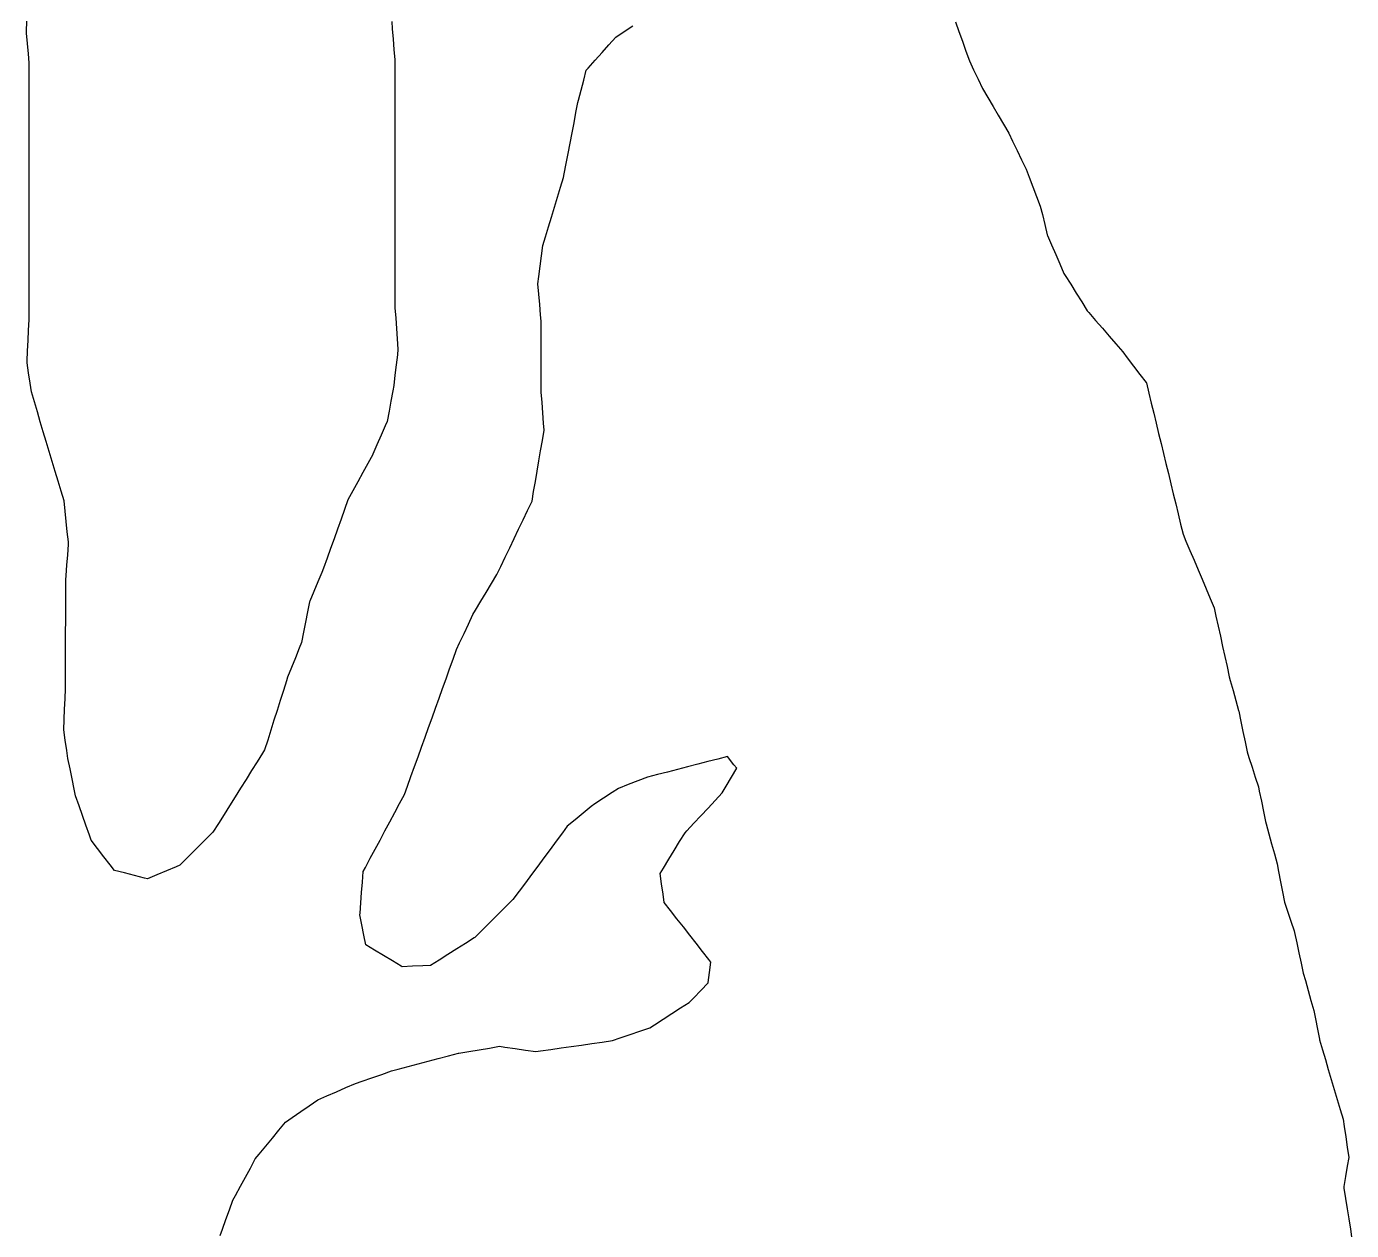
# Model space of a CAD drawing. Header units: millimetres. Extents: x 230 to 3347, y 514 to 5196.
# Drawn here: x 1541.2 to 1669, y 1534.5 to 1650.6 of the extents above; entities that cross this region are included whole.
import ezdxf

# ---------------------------------------------------------------- set-up
doc = ezdxf.new("R2010")
doc.units = ezdxf.units.MM
doc.layers.add('ALL_HOLES', color=1, linetype='Continuous')
doc.layers.add('OUTLINE_ISLAND_01_HOLE_17', color=1, linetype='Continuous')

msp = doc.modelspace()

# ---------------------------------------------------------------- linework, layer by layer
at = {"layer": 'ALL_HOLES'}
for points in [[(1576.4133, 1651.0907), (1576.4693, 1650.3916), (1576.5491, 1649.3947), (1576.6289, 1648.3979), (1576.7087, 1647.4011), (1576.7091, 1646.5363), (1576.7095, 1645.5363), (1576.71, 1644.5363), (1576.7104, 1643.5363), (1576.7108, 1642.5363), (1576.7113, 1641.5363), (1576.7117, 1640.5363), (1576.7121, 1639.5363), (1576.7126, 1638.5363), (1576.713, 1637.5363), (1576.7134, 1636.5363), (1576.7139, 1635.5363), (1576.7143, 1634.5363), (1576.7147, 1633.5363), (1576.7152, 1632.5363), (1576.7156, 1631.5363), (1576.7161, 1630.5363), (1576.7165, 1629.5363), (1576.7169, 1628.5363), (1576.7174, 1627.5363), (1576.7178, 1626.5363), (1576.7182, 1625.5363), (1576.7187, 1624.5363), (1576.7191, 1623.5363), (1576.722, 1623.4978), (1576.7967, 1622.5006), (1576.8715, 1621.5034), (1576.9462, 1620.5062), (1577.0209, 1619.509), (1576.9582, 1618.9753), (1576.8413, 1617.9822), (1576.7245, 1616.989), (1576.6076, 1615.9959), (1576.5144, 1615.4832), (1576.3355, 1614.4993), (1576.1565, 1613.5154), (1575.9776, 1612.5316), (1575.7963, 1612.1169), (1575.3957, 1611.2006), (1574.9952, 1610.2844), (1574.5946, 1609.3681), (1574.5874, 1609.355), (1574.1095, 1608.4766), (1573.6316, 1607.5982), (1573.1537, 1606.7198), (1572.6758, 1605.8413), (1572.1979, 1604.9629), (1571.8705, 1604.0479), (1571.5336, 1603.1063), (1571.1967, 1602.1648), (1570.8598, 1601.2232), (1570.523, 1600.2817), (1570.1861, 1599.3402), (1569.8492, 1598.3986), (1569.6739, 1597.9809), (1569.287, 1597.0587), (1568.9002, 1596.1366), (1568.5133, 1595.2145), (1568.4999, 1595.1465), (1568.3066, 1594.1654), (1568.1133, 1593.1842), (1567.92, 1592.2031), (1567.7267, 1591.2219), (1567.5015, 1590.6665), (1567.1258, 1589.7397), (1566.7502, 1588.813), (1566.3745, 1587.8862), (1566.263, 1587.5342), (1565.9609, 1586.5809), (1565.6589, 1585.6276), (1565.3568, 1584.6744), (1565.0548, 1583.7211), (1564.7527, 1582.7678), (1564.4507, 1581.8145), (1564.1486, 1580.8612), (1563.9596, 1580.56), (1563.4281, 1579.7129), (1562.8966, 1578.8659), (1562.3651, 1578.0188), (1561.8336, 1577.1717), (1561.3021, 1576.3247), (1560.7706, 1575.4776), (1560.2391, 1574.6306), (1559.7076, 1573.7835), (1559.1761, 1572.9365), (1558.8158, 1572.5774), (1558.1074, 1571.8716), (1557.399, 1571.1657), (1556.6906, 1570.4599), (1555.9823, 1569.7541), (1555.616, 1569.5992), (1554.6949, 1569.2098), (1553.7739, 1568.8203), (1552.8528, 1568.4309), (1552.5747, 1568.502), (1551.6059, 1568.7497), (1550.6371, 1568.9974), (1549.6682, 1569.2452), (1549.2655, 1569.7704), (1548.657, 1570.564), (1548.0486, 1571.3576), (1547.4401, 1572.1512), (1547.2607, 1572.6551), (1546.9252, 1573.5972), (1546.5898, 1574.5392), (1546.2544, 1575.4813), (1545.9189, 1576.4233), (1545.7823, 1577.0952), (1545.583, 1578.0752), (1545.3838, 1579.0551), (1545.1845, 1580.035), (1545.0711, 1580.8106), (1544.9264, 1581.8001), (1544.7816, 1582.7896), (1544.7818, 1582.7944), (1544.8243, 1583.7935), (1544.8669, 1584.7926), (1544.9094, 1585.7917), (1544.9519, 1586.7908), (1544.9528, 1587.2794), (1544.9548, 1588.2794), (1544.9567, 1589.2794), (1544.9587, 1590.2794), (1544.9607, 1591.2794), (1544.9626, 1592.2794), (1544.9646, 1593.2794), (1544.9665, 1594.2794), (1544.9685, 1595.2794), (1544.9705, 1596.2794), (1544.9724, 1597.2794), (1545.0046, 1597.6739), (1545.0859, 1598.6706), (1545.1672, 1599.6673), (1545.2485, 1600.664), (1545.2227, 1600.9131), (1545.1196, 1601.9078), (1545.0166, 1602.9025), (1544.9135, 1603.8971), (1544.8104, 1604.8918), (1544.5359, 1605.8048), (1544.2479, 1606.7624), (1543.9599, 1607.7201), (1543.6719, 1608.6777), (1543.3839, 1609.6353), (1543.096, 1610.593), (1542.808, 1611.5506), (1542.52, 1612.5083), (1542.232, 1613.4659), (1541.9441, 1614.4235), (1541.6561, 1615.3812), (1541.5302, 1616.2265), (1541.383, 1617.2156), (1541.2357, 1618.2047), (1541.2428, 1618.3525), (1541.2909, 1619.3513), (1541.3391, 1620.3501), (1541.3872, 1621.349), (1541.4353, 1622.3478), (1541.4356, 1623.1205), (1541.4361, 1624.1205), (1541.4365, 1625.1205), (1541.4369, 1626.1205), (1541.4374, 1627.1205), (1541.4378, 1628.1205), (1541.4383, 1629.1205), (1541.4387, 1630.1205), (1541.4391, 1631.1205), (1541.4396, 1632.1205), (1541.44, 1633.1205), (1541.4405, 1634.1205), (1541.4409, 1635.1205), (1541.4413, 1636.1205), (1541.4418, 1637.1205), (1541.4422, 1638.1205), (1541.4427, 1639.1205), (1541.4431, 1640.1205), (1541.4435, 1641.1205), (1541.444, 1642.1205), (1541.4444, 1643.1205), (1541.4448, 1644.1205), (1541.4453, 1645.1205), (1541.4457, 1646.1205), (1541.4462, 1647.1205), (1541.3684, 1647.971), (1541.2773, 1648.9669), (1541.1862, 1649.9627), (1541.1897, 1650.1283), (1541.2108, 1651.1281)], [(1559.8646, 1534.0367), (1560.0821, 1534.6392), (1560.4218, 1535.5797), (1560.7614, 1536.5203), (1561.1011, 1537.4608), (1561.3461, 1537.9116), (1561.8237, 1538.7902), (1562.3013, 1539.6687), (1562.7788, 1540.5473), (1563.2564, 1541.4259), (1563.6336, 1541.8856), (1564.268, 1542.6586), (1564.9024, 1543.4316), (1565.5368, 1544.2047), (1566.1711, 1544.9777), (1566.8198, 1545.4254), (1567.6428, 1545.9934), (1568.4658, 1546.5614), (1569.2888, 1547.1295), (1570.1604, 1547.5107), (1571.0766, 1547.9114), (1571.9928, 1548.3122), (1572.909, 1548.7129), (1573.5627, 1548.9359), (1574.5092, 1549.2587), (1575.4557, 1549.5816), (1576.4021, 1549.9044), (1577.0445, 1550.0748), (1578.0111, 1550.3313), (1578.9777, 1550.5877), (1579.9442, 1550.8441), (1580.9108, 1551.1005), (1581.8773, 1551.357), (1582.8439, 1551.6134), (1582.8809, 1551.6196), (1583.867, 1551.7857), (1584.8531, 1551.9518), (1585.8392, 1552.1179), (1586.8253, 1552.284), (1587.3367, 1552.2084), (1588.326, 1552.0622), (1589.3152, 1551.916), (1590.3045, 1551.7698), (1590.7695, 1551.8372), (1591.7592, 1551.9806), (1592.7489, 1552.124), (1593.7385, 1552.2674), (1594.7282, 1552.4108), (1595.7179, 1552.5542), (1596.7075, 1552.6976), (1597.6972, 1552.841), (1598.466, 1553.1013), (1599.4132, 1553.4219), (1600.3604, 1553.7426), (1601.3076, 1554.0632), (1601.7582, 1554.354), (1602.5984, 1554.8962), (1603.4387, 1555.4384), (1604.2789, 1555.9806), (1605.1192, 1556.5228), (1605.5498, 1556.9626), (1606.2494, 1557.6772), (1606.949, 1558.3917), (1606.953, 1558.4241), (1607.078, 1559.4162), (1607.203, 1560.4084), (1607.0153, 1560.6481), (1606.3989, 1561.4356), (1605.7825, 1562.223), (1605.1661, 1563.0104), (1604.5497, 1563.7978), (1603.9333, 1564.5853), (1603.3169, 1565.3727), (1602.7005, 1566.1601), (1602.5859, 1566.9674), (1602.4454, 1567.9575), (1602.3049, 1568.9476), (1602.6257, 1569.4721), (1603.1474, 1570.3252), (1603.6692, 1571.1783), (1604.1909, 1572.0314), (1604.7126, 1572.8845), (1604.8806, 1573.0637), (1605.5645, 1573.7932), (1606.2485, 1574.5227), (1606.9325, 1575.2523), (1607.6164, 1575.9818), (1608.3004, 1576.7113), (1608.6836, 1577.3658), (1609.1889, 1578.2288), (1609.6942, 1579.0917), (1609.4253, 1579.4398), (1608.8138, 1580.2311), (1607.865, 1579.9859), (1606.8968, 1579.7357), (1605.9286, 1579.4855), (1604.9604, 1579.2353), (1603.9922, 1578.9852), (1603.024, 1578.735), (1602.0558, 1578.4848), (1601.0876, 1578.2346), (1600.1676, 1577.8773), (1599.2354, 1577.5153), (1598.3032, 1577.1532), (1597.6887, 1576.7591), (1596.847, 1576.2192), (1596.0052, 1575.6793), (1595.6668, 1575.4014), (1594.8939, 1574.7669), (1594.121, 1574.1323), (1593.3481, 1573.4977), (1592.8815, 1572.8688), (1592.2856, 1572.0658), (1591.6897, 1571.2627), (1591.0938, 1570.4596), (1590.4979, 1569.6566), (1589.902, 1568.8535), (1589.3061, 1568.0505), (1588.7102, 1567.2474), (1588.1143, 1566.4443), (1587.973, 1566.3031), (1587.2658, 1565.5962), (1586.5585, 1564.8892), (1585.8512, 1564.1823), (1585.1439, 1563.4753), (1584.4367, 1562.7684), (1584.3829, 1562.7346), (1583.5364, 1562.2023), (1582.6898, 1561.67), (1581.8433, 1561.1377), (1580.9967, 1560.6054), (1580.1502, 1560.0731), (1579.4332, 1560.0432), (1578.4341, 1560.0014), (1577.435, 1559.9597), (1577.3356, 1560.0194), (1576.4786, 1560.5346), (1575.6215, 1561.0499), (1574.7645, 1561.5651), (1573.9074, 1562.0803), (1573.7282, 1563.0128), (1573.5395, 1563.9948), (1573.3508, 1564.9768), (1573.3626, 1565.1364), (1573.436, 1566.1337), (1573.5095, 1567.131), (1573.5829, 1568.1283), (1573.6564, 1569.1256), (1573.8734, 1569.5304), (1574.3459, 1570.4117), (1574.8183, 1571.2931), (1575.2908, 1572.1744), (1575.7633, 1573.0557), (1576.2358, 1573.9371), (1576.7082, 1574.8184), (1577.1807, 1575.6998), (1577.6532, 1576.5811), (1577.9379, 1577.3746), (1578.2757, 1578.3158), (1578.6135, 1579.257), (1578.9513, 1580.1982), (1579.2891, 1581.1395), (1579.6269, 1582.0807), (1579.9646, 1583.0219), (1580.3024, 1583.9631), (1580.6402, 1584.9043), (1580.978, 1585.8456), (1581.3158, 1586.7868), (1581.6536, 1587.728), (1581.9914, 1588.6692), (1582.3292, 1589.6105), (1582.6669, 1590.5517), (1582.9658, 1591.1908), (1583.3894, 1592.0966), (1583.813, 1593.0025), (1584.2366, 1593.9083), (1584.4973, 1594.3414), (1585.0131, 1595.1981), (1585.5288, 1596.0549), (1586.0445, 1596.9116), (1586.5603, 1597.7684), (1586.9337, 1598.5492), (1587.3651, 1599.4514), (1587.7965, 1600.3535), (1588.228, 1601.2557), (1588.6594, 1602.1578), (1589.0908, 1603.06), (1589.5222, 1603.9621), (1589.9537, 1604.8643), (1590.1074, 1605.7693), (1590.2749, 1606.7552), (1590.4424, 1607.7411), (1590.6099, 1608.7269), (1590.7774, 1609.7128), (1590.945, 1610.6987), (1591.1125, 1611.6846), (1591.0618, 1612.3699), (1590.9881, 1613.3671), (1590.9143, 1614.3644), (1590.8406, 1615.3617), (1590.8392, 1616.2026), (1590.8376, 1617.2026), (1590.836, 1618.2026), (1590.8343, 1619.2026), (1590.8327, 1620.2026), (1590.8311, 1621.2026), (1590.8295, 1622.2026), (1590.7755, 1622.828), (1590.6895, 1623.8243), (1590.6036, 1624.8206), (1590.5176, 1625.8169), (1590.6066, 1626.5249), (1590.7313, 1627.5171), (1590.856, 1628.5093), (1590.9807, 1629.5015), (1591.2357, 1630.3341), (1591.5286, 1631.2902), (1591.8214, 1632.2464), (1592.1142, 1633.2026), (1592.4071, 1634.1587), (1592.6999, 1635.1149), (1592.9927, 1636.0711), (1593.0601, 1636.4233), (1593.2481, 1637.4055), (1593.436, 1638.3877), (1593.624, 1639.3699), (1593.8119, 1640.3521), (1593.9998, 1641.3342), (1594.1878, 1642.3164), (1594.3757, 1643.2986), (1594.4285, 1643.5015), (1594.6802, 1644.4693), (1594.932, 1645.4371), (1595.1837, 1646.4049), (1595.3724, 1646.6164), (1596.0383, 1647.3624), (1596.7042, 1648.1084), (1597.3701, 1648.8545), (1598.0361, 1649.6005), (1598.8479, 1650.1434), (1599.6792, 1650.6992)], [(1630.7871, 1651.0766), (1631.1237, 1650.135), (1631.4603, 1649.1933), (1631.797, 1648.2517), (1632.1336, 1647.3101), (1632.5426, 1646.4486), (1632.9714, 1645.5452), (1633.4003, 1644.6419), (1633.4006, 1644.6414), (1633.9085, 1643.78), (1634.4164, 1642.9185), (1634.9243, 1642.0571), (1635.4322, 1641.1957), (1635.9401, 1640.3343), (1636.3112, 1639.5612), (1636.7439, 1638.6596), (1637.1767, 1637.7581), (1637.6094, 1636.8566), (1637.9004, 1636.1019), (1638.2601, 1635.1688), (1638.6198, 1634.2358), (1638.9796, 1633.3027), (1639.1795, 1632.4831), (1639.4165, 1631.5116), (1639.6535, 1630.5401), (1639.6783, 1630.4822), (1640.0722, 1629.5631), (1640.4661, 1628.6439), (1640.86, 1627.7248), (1641.2539, 1626.8056), (1641.3787, 1626.6067), (1641.9099, 1625.7595), (1642.4412, 1624.9123), (1642.9725, 1624.0651), (1643.5038, 1623.2179), (1643.6611, 1623.0354), (1644.314, 1622.2779), (1644.9669, 1621.5204), (1645.6198, 1620.763), (1646.2727, 1620.0055), (1646.9256, 1619.2481), (1647.3731, 1618.6647), (1647.9819, 1617.8713), (1648.5906, 1617.078), (1649.1994, 1616.2846), (1649.208, 1616.2489), (1649.4439, 1615.2772), (1649.6797, 1614.3054), (1649.9156, 1613.3336), (1650.1515, 1612.3618), (1650.3873, 1611.39), (1650.6232, 1610.4182), (1650.859, 1609.4464), (1651.0949, 1608.4747), (1651.3308, 1607.5029), (1651.5666, 1606.5311), (1651.8025, 1605.5593), (1652.0383, 1604.5875), (1652.2742, 1603.6157), (1652.51, 1602.6439), (1652.7459, 1601.6721), (1653.0302, 1600.9984), (1653.4189, 1600.0771), (1653.8077, 1599.1557), (1654.1964, 1598.2344), (1654.5851, 1597.313), (1654.9739, 1596.3917), (1655.3626, 1595.4703), (1655.7514, 1594.549), (1655.9211, 1593.7766), (1656.1358, 1592.7999), (1656.3505, 1591.8232), (1656.5652, 1590.8465), (1656.7798, 1589.8699), (1656.9945, 1588.8932), (1657.2092, 1587.9165), (1657.3078, 1587.5594), (1657.5738, 1586.5954), (1657.8397, 1585.6314), (1658.1057, 1584.6674), (1658.1207, 1584.5955), (1658.3241, 1583.6164), (1658.5275, 1582.6373), (1658.7309, 1581.6582), (1658.9343, 1580.6792), (1659.1043, 1580.1472), (1659.4088, 1579.1946), (1659.7132, 1578.2421), (1660.0177, 1577.2896), (1660.0996, 1576.8965), (1660.3037, 1575.9176), (1660.5077, 1574.9386), (1660.7118, 1573.9596), (1660.7685, 1573.751), (1661.0309, 1572.7861), (1661.2933, 1571.8211), (1661.5557, 1570.8562), (1661.818, 1569.8912), (1661.9648, 1569.1399), (1662.1566, 1568.1585), (1662.3483, 1567.177), (1662.5401, 1566.1956), (1662.8358, 1565.3024), (1663.1502, 1564.3531), (1663.4645, 1563.4038), (1663.4992, 1563.2434), (1663.7106, 1562.266), (1663.922, 1561.2886), (1664.1334, 1560.3112), (1664.3448, 1559.3338), (1664.546, 1558.6183), (1664.8166, 1557.6556), (1665.0872, 1556.6929), (1665.3579, 1555.7302), (1665.5143, 1554.9267), (1665.7055, 1553.9451), (1665.8966, 1552.9636), (1665.91, 1552.9185), (1666.1939, 1551.9596), (1666.4778, 1551.0007), (1666.7617, 1550.0419), (1667.0456, 1549.083), (1667.3295, 1548.1242), (1667.6134, 1547.1653), (1667.8973, 1546.2065), (1668.1812, 1545.2476), (1668.2899, 1544.5417), (1668.442, 1543.5533), (1668.5941, 1542.565), (1668.7463, 1541.5766), (1668.5939, 1540.722), (1668.4185, 1539.7375), (1668.243, 1538.7531), (1668.2669, 1538.6023), (1668.4234, 1537.6146), (1668.5799, 1536.6269), (1668.7364, 1535.6393), (1668.893, 1534.6516), (1668.9979, 1533.9225)]]:
    msp.add_lwpolyline(points, dxfattribs=at)
at = {"layer": 'OUTLINE_ISLAND_01_HOLE_17'}
for points in [[(1576.4133, 1651.0907), (1576.4693, 1650.3916), (1576.5491, 1649.3947), (1576.6289, 1648.3979), (1576.7087, 1647.4011), (1576.7091, 1646.5363), (1576.7095, 1645.5363), (1576.71, 1644.5363), (1576.7104, 1643.5363), (1576.7108, 1642.5363), (1576.7113, 1641.5363), (1576.7117, 1640.5363), (1576.7121, 1639.5363), (1576.7126, 1638.5363), (1576.713, 1637.5363), (1576.7134, 1636.5363), (1576.7139, 1635.5363), (1576.7143, 1634.5363), (1576.7147, 1633.5363), (1576.7152, 1632.5363), (1576.7156, 1631.5363), (1576.7161, 1630.5363), (1576.7165, 1629.5363), (1576.7169, 1628.5363), (1576.7174, 1627.5363), (1576.7178, 1626.5363), (1576.7182, 1625.5363), (1576.7187, 1624.5363), (1576.7191, 1623.5363), (1576.722, 1623.4978), (1576.7967, 1622.5006), (1576.8715, 1621.5034), (1576.9462, 1620.5062), (1577.0209, 1619.509), (1576.9582, 1618.9753), (1576.8413, 1617.9822), (1576.7245, 1616.989), (1576.6076, 1615.9959), (1576.5144, 1615.4832), (1576.3355, 1614.4993), (1576.1565, 1613.5154), (1575.9776, 1612.5316), (1575.7963, 1612.1169), (1575.3957, 1611.2006), (1574.9952, 1610.2844), (1574.5946, 1609.3681), (1574.5874, 1609.355), (1574.1095, 1608.4766), (1573.6316, 1607.5982), (1573.1537, 1606.7198), (1572.6758, 1605.8413), (1572.1979, 1604.9629), (1571.8705, 1604.0479), (1571.5336, 1603.1063), (1571.1967, 1602.1648), (1570.8598, 1601.2232), (1570.523, 1600.2817), (1570.1861, 1599.3402), (1569.8492, 1598.3986), (1569.6739, 1597.9809), (1569.287, 1597.0587), (1568.9002, 1596.1366), (1568.5133, 1595.2145), (1568.4999, 1595.1465), (1568.3066, 1594.1654), (1568.1133, 1593.1842), (1567.92, 1592.2031), (1567.7267, 1591.2219), (1567.5015, 1590.6665), (1567.1258, 1589.7397), (1566.7502, 1588.813), (1566.3745, 1587.8862), (1566.263, 1587.5342), (1565.9609, 1586.5809), (1565.6589, 1585.6276), (1565.3568, 1584.6744), (1565.0548, 1583.7211), (1564.7527, 1582.7678), (1564.4507, 1581.8145), (1564.1486, 1580.8612), (1563.9596, 1580.56), (1563.4281, 1579.7129), (1562.8966, 1578.8659), (1562.3651, 1578.0188), (1561.8336, 1577.1717), (1561.3021, 1576.3247), (1560.7706, 1575.4776), (1560.2391, 1574.6306), (1559.7076, 1573.7835), (1559.1761, 1572.9365), (1558.8158, 1572.5774), (1558.1074, 1571.8716), (1557.399, 1571.1657), (1556.6906, 1570.4599), (1555.9823, 1569.7541), (1555.616, 1569.5992), (1554.6949, 1569.2098), (1553.7739, 1568.8203), (1552.8528, 1568.4309), (1552.5747, 1568.502), (1551.6059, 1568.7497), (1550.6371, 1568.9974), (1549.6682, 1569.2452), (1549.2655, 1569.7704), (1548.657, 1570.564), (1548.0486, 1571.3576), (1547.4401, 1572.1512), (1547.2607, 1572.6551), (1546.9252, 1573.5972), (1546.5898, 1574.5392), (1546.2544, 1575.4813), (1545.9189, 1576.4233), (1545.7823, 1577.0952), (1545.583, 1578.0752), (1545.3838, 1579.0551), (1545.1845, 1580.035), (1545.0711, 1580.8106), (1544.9264, 1581.8001), (1544.7816, 1582.7896), (1544.7818, 1582.7944), (1544.8243, 1583.7935), (1544.8669, 1584.7926), (1544.9094, 1585.7917), (1544.9519, 1586.7908), (1544.9528, 1587.2794), (1544.9548, 1588.2794), (1544.9567, 1589.2794), (1544.9587, 1590.2794), (1544.9607, 1591.2794), (1544.9626, 1592.2794), (1544.9646, 1593.2794), (1544.9665, 1594.2794), (1544.9685, 1595.2794), (1544.9705, 1596.2794), (1544.9724, 1597.2794), (1545.0046, 1597.6739), (1545.0859, 1598.6706), (1545.1672, 1599.6673), (1545.2485, 1600.664), (1545.2227, 1600.9131), (1545.1196, 1601.9078), (1545.0166, 1602.9025), (1544.9135, 1603.8971), (1544.8104, 1604.8918), (1544.5359, 1605.8048), (1544.2479, 1606.7624), (1543.9599, 1607.7201), (1543.6719, 1608.6777), (1543.3839, 1609.6353), (1543.096, 1610.593), (1542.808, 1611.5506), (1542.52, 1612.5083), (1542.232, 1613.4659), (1541.9441, 1614.4235), (1541.6561, 1615.3812), (1541.5302, 1616.2265), (1541.383, 1617.2156), (1541.2357, 1618.2047), (1541.2428, 1618.3525), (1541.2909, 1619.3513), (1541.3391, 1620.3501), (1541.3872, 1621.349), (1541.4353, 1622.3478), (1541.4356, 1623.1205), (1541.4361, 1624.1205), (1541.4365, 1625.1205), (1541.4369, 1626.1205), (1541.4374, 1627.1205), (1541.4378, 1628.1205), (1541.4383, 1629.1205), (1541.4387, 1630.1205), (1541.4391, 1631.1205), (1541.4396, 1632.1205), (1541.44, 1633.1205), (1541.4405, 1634.1205), (1541.4409, 1635.1205), (1541.4413, 1636.1205), (1541.4418, 1637.1205), (1541.4422, 1638.1205), (1541.4427, 1639.1205), (1541.4431, 1640.1205), (1541.4435, 1641.1205), (1541.444, 1642.1205), (1541.4444, 1643.1205), (1541.4448, 1644.1205), (1541.4453, 1645.1205), (1541.4457, 1646.1205), (1541.4462, 1647.1205), (1541.3684, 1647.971), (1541.2773, 1648.9669), (1541.1862, 1649.9627), (1541.1897, 1650.1283), (1541.2108, 1651.1281)], [(1559.8646, 1534.0367), (1560.0821, 1534.6392), (1560.4218, 1535.5797), (1560.7614, 1536.5203), (1561.1011, 1537.4608), (1561.3461, 1537.9116), (1561.8237, 1538.7902), (1562.3013, 1539.6687), (1562.7788, 1540.5473), (1563.2564, 1541.4259), (1563.6336, 1541.8856), (1564.268, 1542.6586), (1564.9024, 1543.4316), (1565.5368, 1544.2047), (1566.1711, 1544.9777), (1566.8198, 1545.4254), (1567.6428, 1545.9934), (1568.4658, 1546.5614), (1569.2888, 1547.1295), (1570.1604, 1547.5107), (1571.0766, 1547.9114), (1571.9928, 1548.3122), (1572.909, 1548.7129), (1573.5627, 1548.9359), (1574.5092, 1549.2587), (1575.4557, 1549.5816), (1576.4021, 1549.9044), (1577.0445, 1550.0748), (1578.0111, 1550.3313), (1578.9777, 1550.5877), (1579.9442, 1550.8441), (1580.9108, 1551.1005), (1581.8773, 1551.357), (1582.8439, 1551.6134), (1582.8809, 1551.6196), (1583.867, 1551.7857), (1584.8531, 1551.9518), (1585.8392, 1552.1179), (1586.8253, 1552.284), (1587.3367, 1552.2084), (1588.326, 1552.0622), (1589.3152, 1551.916), (1590.3045, 1551.7698), (1590.7695, 1551.8372), (1591.7592, 1551.9806), (1592.7489, 1552.124), (1593.7385, 1552.2674), (1594.7282, 1552.4108), (1595.7179, 1552.5542), (1596.7075, 1552.6976), (1597.6972, 1552.841), (1598.466, 1553.1013), (1599.4132, 1553.4219), (1600.3604, 1553.7426), (1601.3076, 1554.0632), (1601.7582, 1554.354), (1602.5984, 1554.8962), (1603.4387, 1555.4384), (1604.2789, 1555.9806), (1605.1192, 1556.5228), (1605.5498, 1556.9626), (1606.2494, 1557.6772), (1606.949, 1558.3917), (1606.953, 1558.4241), (1607.078, 1559.4162), (1607.203, 1560.4084), (1607.0153, 1560.6481), (1606.3989, 1561.4356), (1605.7825, 1562.223), (1605.1661, 1563.0104), (1604.5497, 1563.7978), (1603.9333, 1564.5853), (1603.3169, 1565.3727), (1602.7005, 1566.1601), (1602.5859, 1566.9674), (1602.4454, 1567.9575), (1602.3049, 1568.9476), (1602.6257, 1569.4721), (1603.1474, 1570.3252), (1603.6692, 1571.1783), (1604.1909, 1572.0314), (1604.7126, 1572.8845), (1604.8806, 1573.0637), (1605.5645, 1573.7932), (1606.2485, 1574.5227), (1606.9325, 1575.2523), (1607.6164, 1575.9818), (1608.3004, 1576.7113), (1608.6836, 1577.3658), (1609.1889, 1578.2288), (1609.6942, 1579.0917), (1609.4253, 1579.4398), (1608.8138, 1580.2311), (1607.865, 1579.9859), (1606.8968, 1579.7357), (1605.9286, 1579.4855), (1604.9604, 1579.2353), (1603.9922, 1578.9852), (1603.024, 1578.735), (1602.0558, 1578.4848), (1601.0876, 1578.2346), (1600.1676, 1577.8773), (1599.2354, 1577.5153), (1598.3032, 1577.1532), (1597.6887, 1576.7591), (1596.847, 1576.2192), (1596.0052, 1575.6793), (1595.6668, 1575.4014), (1594.8939, 1574.7669), (1594.121, 1574.1323), (1593.3481, 1573.4977), (1592.8815, 1572.8688), (1592.2856, 1572.0658), (1591.6897, 1571.2627), (1591.0938, 1570.4596), (1590.4979, 1569.6566), (1589.902, 1568.8535), (1589.3061, 1568.0505), (1588.7102, 1567.2474), (1588.1143, 1566.4443), (1587.973, 1566.3031), (1587.2658, 1565.5962), (1586.5585, 1564.8892), (1585.8512, 1564.1823), (1585.1439, 1563.4753), (1584.4367, 1562.7684), (1584.3829, 1562.7346), (1583.5364, 1562.2023), (1582.6898, 1561.67), (1581.8433, 1561.1377), (1580.9967, 1560.6054), (1580.1502, 1560.0731), (1579.4332, 1560.0432), (1578.4341, 1560.0014), (1577.435, 1559.9597), (1577.3356, 1560.0194), (1576.4786, 1560.5346), (1575.6215, 1561.0499), (1574.7645, 1561.5651), (1573.9074, 1562.0803), (1573.7282, 1563.0128), (1573.5395, 1563.9948), (1573.3508, 1564.9768), (1573.3626, 1565.1364), (1573.436, 1566.1337), (1573.5095, 1567.131), (1573.5829, 1568.1283), (1573.6564, 1569.1256), (1573.8734, 1569.5304), (1574.3459, 1570.4117), (1574.8183, 1571.2931), (1575.2908, 1572.1744), (1575.7633, 1573.0557), (1576.2358, 1573.9371), (1576.7082, 1574.8184), (1577.1807, 1575.6998), (1577.6532, 1576.5811), (1577.9379, 1577.3746), (1578.2757, 1578.3158), (1578.6135, 1579.257), (1578.9513, 1580.1982), (1579.2891, 1581.1395), (1579.6269, 1582.0807), (1579.9646, 1583.0219), (1580.3024, 1583.9631), (1580.6402, 1584.9043), (1580.978, 1585.8456), (1581.3158, 1586.7868), (1581.6536, 1587.728), (1581.9914, 1588.6692), (1582.3292, 1589.6105), (1582.6669, 1590.5517), (1582.9658, 1591.1908), (1583.3894, 1592.0966), (1583.813, 1593.0025), (1584.2366, 1593.9083), (1584.4973, 1594.3414), (1585.0131, 1595.1981), (1585.5288, 1596.0549), (1586.0445, 1596.9116), (1586.5603, 1597.7684), (1586.9337, 1598.5492), (1587.3651, 1599.4514), (1587.7965, 1600.3535), (1588.228, 1601.2557), (1588.6594, 1602.1578), (1589.0908, 1603.06), (1589.5222, 1603.9621), (1589.9537, 1604.8643), (1590.1074, 1605.7693), (1590.2749, 1606.7552), (1590.4424, 1607.7411), (1590.6099, 1608.7269), (1590.7774, 1609.7128), (1590.945, 1610.6987), (1591.1125, 1611.6846), (1591.0618, 1612.3699), (1590.9881, 1613.3671), (1590.9143, 1614.3644), (1590.8406, 1615.3617), (1590.8392, 1616.2026), (1590.8376, 1617.2026), (1590.836, 1618.2026), (1590.8343, 1619.2026), (1590.8327, 1620.2026), (1590.8311, 1621.2026), (1590.8295, 1622.2026), (1590.7755, 1622.828), (1590.6895, 1623.8243), (1590.6036, 1624.8206), (1590.5176, 1625.8169), (1590.6066, 1626.5249), (1590.7313, 1627.5171), (1590.856, 1628.5093), (1590.9807, 1629.5015), (1591.2357, 1630.3341), (1591.5286, 1631.2902), (1591.8214, 1632.2464), (1592.1142, 1633.2026), (1592.4071, 1634.1587), (1592.6999, 1635.1149), (1592.9927, 1636.0711), (1593.0601, 1636.4233), (1593.2481, 1637.4055), (1593.436, 1638.3877), (1593.624, 1639.3699), (1593.8119, 1640.3521), (1593.9998, 1641.3342), (1594.1878, 1642.3164), (1594.3757, 1643.2986), (1594.4285, 1643.5015), (1594.6802, 1644.4693), (1594.932, 1645.4371), (1595.1837, 1646.4049), (1595.3724, 1646.6164), (1596.0383, 1647.3624), (1596.7042, 1648.1084), (1597.3701, 1648.8545), (1598.0361, 1649.6005), (1598.8479, 1650.1434), (1599.6792, 1650.6992)], [(1630.7871, 1651.0766), (1631.1237, 1650.135), (1631.4603, 1649.1933), (1631.797, 1648.2517), (1632.1336, 1647.3101), (1632.5426, 1646.4486), (1632.9714, 1645.5452), (1633.4003, 1644.6419), (1633.4006, 1644.6414), (1633.9085, 1643.78), (1634.4164, 1642.9185), (1634.9243, 1642.0571), (1635.4322, 1641.1957), (1635.9401, 1640.3343), (1636.3112, 1639.5612), (1636.7439, 1638.6596), (1637.1767, 1637.7581), (1637.6094, 1636.8566), (1637.9004, 1636.1019), (1638.2601, 1635.1688), (1638.6198, 1634.2358), (1638.9796, 1633.3027), (1639.1795, 1632.4831), (1639.4165, 1631.5116), (1639.6535, 1630.5401), (1639.6783, 1630.4822), (1640.0722, 1629.5631), (1640.4661, 1628.6439), (1640.86, 1627.7248), (1641.2539, 1626.8056), (1641.3787, 1626.6067), (1641.9099, 1625.7595), (1642.4412, 1624.9123), (1642.9725, 1624.0651), (1643.5038, 1623.2179), (1643.6611, 1623.0354), (1644.314, 1622.2779), (1644.9669, 1621.5204), (1645.6198, 1620.763), (1646.2727, 1620.0055), (1646.9256, 1619.2481), (1647.3731, 1618.6647), (1647.9819, 1617.8713), (1648.5906, 1617.078), (1649.1994, 1616.2846), (1649.208, 1616.2489), (1649.4439, 1615.2772), (1649.6797, 1614.3054), (1649.9156, 1613.3336), (1650.1515, 1612.3618), (1650.3873, 1611.39), (1650.6232, 1610.4182), (1650.859, 1609.4464), (1651.0949, 1608.4747), (1651.3308, 1607.5029), (1651.5666, 1606.5311), (1651.8025, 1605.5593), (1652.0383, 1604.5875), (1652.2742, 1603.6157), (1652.51, 1602.6439), (1652.7459, 1601.6721), (1653.0302, 1600.9984), (1653.4189, 1600.0771), (1653.8077, 1599.1557), (1654.1964, 1598.2344), (1654.5851, 1597.313), (1654.9739, 1596.3917), (1655.3626, 1595.4703), (1655.7514, 1594.549), (1655.9211, 1593.7766), (1656.1358, 1592.7999), (1656.3505, 1591.8232), (1656.5652, 1590.8465), (1656.7798, 1589.8699), (1656.9945, 1588.8932), (1657.2092, 1587.9165), (1657.3078, 1587.5594), (1657.5738, 1586.5954), (1657.8397, 1585.6314), (1658.1057, 1584.6674), (1658.1207, 1584.5955), (1658.3241, 1583.6164), (1658.5275, 1582.6373), (1658.7309, 1581.6582), (1658.9343, 1580.6792), (1659.1043, 1580.1472), (1659.4088, 1579.1946), (1659.7132, 1578.2421), (1660.0177, 1577.2896), (1660.0996, 1576.8965), (1660.3037, 1575.9176), (1660.5077, 1574.9386), (1660.7118, 1573.9596), (1660.7685, 1573.751), (1661.0309, 1572.7861), (1661.2933, 1571.8211), (1661.5557, 1570.8562), (1661.818, 1569.8912), (1661.9648, 1569.1399), (1662.1566, 1568.1585), (1662.3483, 1567.177), (1662.5401, 1566.1956), (1662.8358, 1565.3024), (1663.1502, 1564.3531), (1663.4645, 1563.4038), (1663.4992, 1563.2434), (1663.7106, 1562.266), (1663.922, 1561.2886), (1664.1334, 1560.3112), (1664.3448, 1559.3338), (1664.546, 1558.6183), (1664.8166, 1557.6556), (1665.0872, 1556.6929), (1665.3579, 1555.7302), (1665.5143, 1554.9267), (1665.7055, 1553.9451), (1665.8966, 1552.9636), (1665.91, 1552.9185), (1666.1939, 1551.9596), (1666.4778, 1551.0007), (1666.7617, 1550.0419), (1667.0456, 1549.083), (1667.3295, 1548.1242), (1667.6134, 1547.1653), (1667.8973, 1546.2065), (1668.1812, 1545.2476), (1668.2899, 1544.5417), (1668.442, 1543.5533), (1668.5941, 1542.565), (1668.7463, 1541.5766), (1668.5939, 1540.722), (1668.4185, 1539.7375), (1668.243, 1538.7531), (1668.2669, 1538.6023), (1668.4234, 1537.6146), (1668.5799, 1536.6269), (1668.7364, 1535.6393), (1668.893, 1534.6516), (1668.9979, 1533.9225)]]:
    msp.add_lwpolyline(points, dxfattribs=at)

doc.saveas('drawing.dxf')
